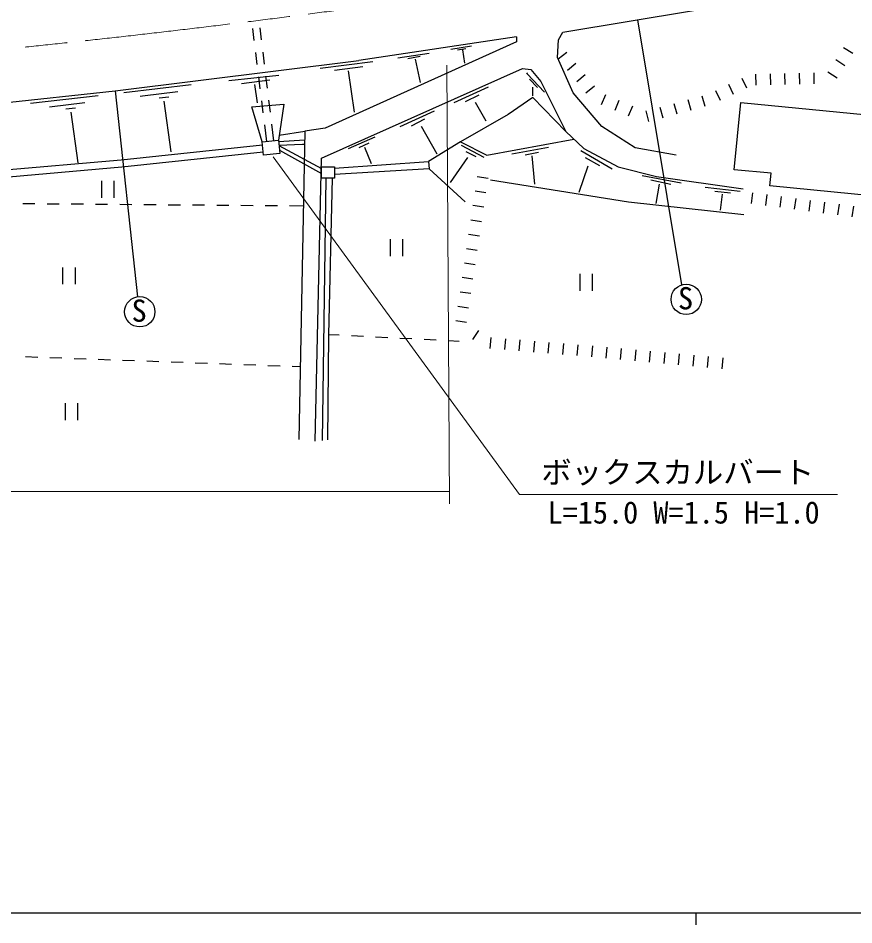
# Model space of a CAD drawing. Units: millimetres at full size, sheet at 1:1000; details may follow other scales. Extents: x 40000 to 680000, y 20000 to 380000.
# Drawn here: x 112099 to 181034, y 204000 to 278766 of the extents above; entities that cross this region are included whole.
import ezdxf
from ezdxf.enums import TextEntityAlignment as Align

# ---------------------------------------------------------------- set-up
doc = ezdxf.new("R2010")
doc.units = ezdxf.units.MM
doc.header["$LTSCALE"] = 1000
doc.linetypes.add('CHAIN', pattern=[18.5, 12, -1.5, 3.5, -1.5])
for name, color, linetype, lineweight in [('M-BGD', 7, 'Continuous', 25), ('M-BMK', 2, 'CHAIN', 13), ('M-STR-HTXT', 7, 'Continuous', 13), ('M-TTL-BAND', 7, 'Continuous', 25)]:
    doc.layers.add(name, color=color, linetype=linetype, lineweight=lineweight)
doc.styles.add('ＭＳ ゴシック', font='')
doc.styles.get('ＭＳ ゴシック').set_extended_font_data('MS Gothic')

msp = doc.modelspace()

# ---------------------------------------------------------------- linework, layer by layer
at = {"layer": 'M-BGD'}
for p, q in [((157038, 277597), (167807, 279400)), ((166831, 256768), (163217, 278632)), ((131432, 277907), (131554, 276914)), ((132025, 277957), (132148, 276965)), ((156663, 276979), (157038, 277597)), ((153217, 276816), (137425, 269704)), ((153204, 277212), (140191, 275272)), ((153204, 277212), (153217, 276816)), ((156585, 275520), (156663, 276979)), ((131677, 275922), (131800, 274929)), ((132270, 275973), (132393, 274980)), ((147801, 276195), (149489, 276488)), ((148349, 276144), (149024, 276265)), ((148744, 276144), (148916, 275042)), ((157345, 275945), (156649, 275374)), ((180179, 276357), (180939, 275877)), ((120095, 272779), (140191, 275272)), ((137025, 274647), (141344, 275191)), ((143408, 275486), (146000, 275881)), ((144242, 275441), (145268, 275620)), ((144860, 275371), (145261, 273467)), ((157874, 272596), (156585, 275520)), ((179538, 275343), (180299, 274862)), ((137112, 267229), (153692, 274616)), ((138181, 274465), (140532, 274780)), ((139328, 274427), (139827, 271018)), ((153692, 274616), (154380, 274530)), ((154380, 274530), (155221, 273534)), ((158106, 275016), (157410, 274446)), ((129483, 273610), (133611, 274054)), ((130536, 273377), (132873, 273677)), ((131922, 273937), (132045, 272944)), ((132516, 273988), (132638, 272995)), ((154025, 274255), (154095, 274185)), ((154095, 274185), (155522, 272662)), ((154267, 273720), (154929, 273057)), ((158866, 274088), (158170, 273518)), ((171789, 273827), (172169, 273012)), ((172922, 274140), (172944, 273240)), ((174122, 274169), (174144, 273270)), ((175321, 274199), (175343, 273299)), ((176521, 274228), (176543, 273328)), ((177721, 274258), (177743, 273358)), ((178897, 274328), (179658, 273847)), ((126368, 273253), (120807, 272608)), ((131606, 273307), (131829, 271779)), ((148075, 271817), (150903, 273098)), ((154515, 273077), (154515, 272357)), ((155221, 273534), (157288, 269419)), ((159627, 273160), (158931, 272589)), ((170701, 273320), (171082, 272504)), ((105652, 271203), (120095, 272779)), ((118688, 272358), (113127, 271713)), ((120095, 272779), (121947, 255789)), ((122174, 272331), (122355, 272350)), ((122355, 272350), (125269, 272713)), ((123721, 272183), (124524, 272279)), ((149011, 271884), (150120, 272448)), ((154556, 272230), (152514, 270833)), ((157288, 269419), (154556, 272230)), ((160239, 269823), (157874, 272596)), ((160549, 272448), (160200, 271619)), ((168504, 272367), (168739, 271499)), ((169614, 272812), (169995, 271997)), ((114675, 271455), (117589, 271818)), ((124123, 271906), (124706, 267740)), ((131368, 271463), (134025, 271663)), ((132236, 268558), (131368, 271463)), ((132168, 271952), (132291, 270960)), ((132761, 272003), (132884, 271010)), ((134025, 271663), (133567, 268691)), ((149795, 271836), (150664, 270303)), ((161655, 271983), (161306, 271153)), ((162761, 271517), (162412, 270688)), ((165029, 271425), (165265, 270556)), ((166187, 271739), (166423, 270870)), ((167346, 272053), (167581, 271185)), ((171164, 266268), (171701, 271801)), ((171701, 271801), (182125, 270791)), ((116041, 271288), (116844, 271383)), ((116442, 271011), (117025, 266845)), ((143613, 269829), (146442, 271110)), ((152514, 270833), (148580, 268554)), ((163871, 271111), (164107, 270242)), ((132413, 269967), (132583, 268592)), ((133007, 270018), (133176, 268651)), ((144550, 269896), (145658, 270460)), ((133633, 269115), (135753, 269437)), ((135753, 269437), (135244, 244035)), ((137425, 269704), (135753, 269437)), ((145333, 269849), (146623, 267575)), ((157288, 269419), (158750, 268005)), ((162991, 268082), (160239, 269823)), ((132236, 268558), (133567, 268691)), ((132344, 267479), (132236, 268558)), ((133567, 268691), (133675, 267612)), ((133577, 268597), (135738, 268717)), ((139362, 268024), (141559, 268989)), ((140221, 268091), (141043, 268473)), ((148580, 268554), (145954, 266949)), ((148580, 268554), (150751, 267458)), ((150751, 267458), (157935, 268793)), ((132264, 268280), (120600, 267047)), ((120657, 266517), (132318, 267739)), ((135556, 268340), (133610, 268268)), ((133610, 268268), (137122, 266368)), ((133650, 267867), (137122, 265941)), ((135731, 268338), (135556, 268340)), ((140661, 268129), (141206, 266791)), ((148633, 268290), (150506, 267306)), ((149025, 267765), (149847, 267345)), ((152809, 267576), (155857, 268121)), ((153908, 267500), (155026, 267720)), ((158516, 267849), (161105, 266339)), ((158750, 268005), (161597, 266495)), ((166366, 267458), (162991, 268082)), ((120600, 267047), (97103, 265030)), ((133675, 267612), (132344, 267479)), ((136598, 243884), (137112, 267229)), ((138192, 266395), (145954, 266949)), ((145954, 266949), (145993, 266347)), ((149159, 267278), (147745, 265223)), ((154471, 267414), (154691, 265073)), ((158869, 267285), (160044, 266626)), ((97207, 264427), (120657, 266517)), ((137122, 266493), (138192, 266493)), ((137122, 265566), (137122, 266493)), ((138192, 266493), (138192, 265566)), ((145993, 266347), (138192, 265869)), ((145993, 266347), (148971, 263621)), ((159089, 266549), (158334, 264399)), ((161597, 266495), (164750, 265702)), ((174215, 265972), (171164, 266268)), ((138192, 265566), (137122, 265566)), ((137218, 243950), (137506, 265566)), ((137993, 265566), (137697, 252660)), ((150862, 265543), (149971, 265677)), ((163558, 265785), (166797, 265183)), ((164275, 265431), (165928, 265078)), ((164750, 265702), (171899, 264700)), ((174114, 264935), (174215, 265972)), ((118983, 265353), (118983, 263953)), ((120033, 263953), (120033, 265353)), ((162446, 263588), (151073, 265394)), ((164963, 265068), (164686, 263472)), ((168756, 264829), (171661, 264495)), ((184161, 263961), (174114, 264935)), ((150684, 264357), (149794, 264490)), ((169558, 264504), (170867, 264361)), ((170160, 264246), (170017, 262918)), ((172670, 264373), (172551, 263480)), ((173859, 264215), (173741, 263323)), ((175049, 264057), (174930, 263165)), ((113481, 263444), (112481, 263452)), ((115481, 263428), (114481, 263436)), ((117480, 263413), (116480, 263421)), ((119480, 263397), (118480, 263405)), ((121480, 263381), (120480, 263389)), ((123480, 263365), (122480, 263373)), ((125480, 263349), (124480, 263357)), ((127480, 263334), (126480, 263341)), ((129480, 263318), (128480, 263326)), ((131480, 263302), (130480, 263310)), ((133480, 263286), (132480, 263294)), ((135629, 263269), (134480, 263278)), ((150506, 263170), (149616, 263303)), ((171954, 262545), (162446, 263588)), ((176238, 263899), (176120, 263007)), ((177428, 263741), (177309, 262849)), ((178617, 263583), (178499, 262691)), ((179807, 263425), (179689, 262533)), ((180997, 263268), (180878, 262375)), ((150328, 261983), (149438, 262117)), ((142782, 260528), (142782, 259128)), ((143832, 259128), (143832, 260528)), ((150150, 260797), (149260, 260930)), ((149972, 259610), (149082, 259743)), ((115768, 258217), (115768, 256817)), ((116818, 256817), (116818, 258217)), ((149794, 258423), (148904, 258557)), ((149616, 257236), (148726, 257370)), ((158422, 257684), (158422, 256284)), ((159472, 256284), (159472, 257684)), ((149438, 256050), (148548, 256183)), ((149260, 254863), (148370, 254996)), ((149082, 253676), (148192, 253810)), ((150060, 253014), (149574, 252256)), ((137697, 252660), (137629, 243997)), ((138588, 252615), (137697, 252660)), ((140585, 252513), (139586, 252564)), ((142583, 252411), (141584, 252462)), ((144580, 252310), (143581, 252361)), ((146577, 252208), (145579, 252259)), ((148467, 252112), (147576, 252157)), ((151090, 252424), (151016, 251528)), ((152286, 252326), (152212, 251429)), ((153482, 252228), (153408, 251331)), ((154678, 252130), (154604, 251233)), ((155874, 252032), (155800, 251135)), ((157070, 251934), (156996, 251037)), ((158266, 251836), (158192, 250939)), ((159462, 251738), (159388, 250841)), ((160658, 251637), (160574, 250740)), ((161853, 251525), (161769, 250629)), ((163047, 251414), (162964, 250518)), ((164242, 251303), (164159, 250407)), ((113716, 250794), (112717, 250831)), ((115715, 250721), (114715, 250758)), ((117713, 250649), (116714, 250685)), ((119712, 250576), (118713, 250612)), ((121711, 250503), (120711, 250539)), ((123709, 250430), (122710, 250467)), ((165437, 251192), (165354, 250296)), ((166632, 251081), (166549, 250185)), ((167827, 250970), (167743, 250074)), ((169022, 250859), (168938, 249962)), ((170216, 250747), (170133, 249851)), ((125708, 250357), (124709, 250394)), ((127707, 250285), (126708, 250321)), ((129706, 250212), (128706, 250248)), ((131704, 250139), (130705, 250175)), ((133703, 250066), (132704, 250103)), ((135363, 250006), (134702, 250030)), ((115976, 247011), (115976, 245611)), ((117026, 245611), (117026, 247011))]:
    msp.add_line(p, q, dxfattribs=at)
for centre in [(167204, 255575), (122135, 254553)]:
    msp.add_circle(centre, 1250, dxfattribs=at)
at = {"layer": 'M-BMK'}
msp.add_arc((19437, 1177910), 906342, 272.71183, 279.06362, dxfattribs=at)
at = {"layer": 'M-STR-HTXT'}
for p, q in [((147471, 274894), (147683, 238728)), ((153445, 239475), (133130, 267330)), ((63723, 239720), (147677, 239720)), ((153445, 239475), (179694, 239475))]:
    msp.add_line(p, q, dxfattribs=at)
at = {"layer": 'M-TTL-BAND'}
for p, q in [((40000, 205000), (579000, 205000)), ((168000, 205000), (168000, 204000))]:
    msp.add_line(p, q, dxfattribs=at)

# ---------------------------------------------------------------- texts
at = {"layer": 'M-BGD', "style": 'ＭＳ ゴシック'}
for p in [(166526, 254201), (121456, 253179)]:
    msp.add_text('S', height=1833, dxfattribs=at).set_placement(p, align=Align.BOTTOM_LEFT)
at = {"layer": 'M-STR-HTXT', "style": 'ＭＳ ゴシック'}
for s, p in [('ボックスカルバート', (155258, 239854)), ('L=15.0 W=1.5 H=1.0', (155766, 236540))]:
    msp.add_text(s, height=1833, dxfattribs=at).set_placement(p, align=Align.BOTTOM_LEFT)

doc.saveas('drawing.dxf')
